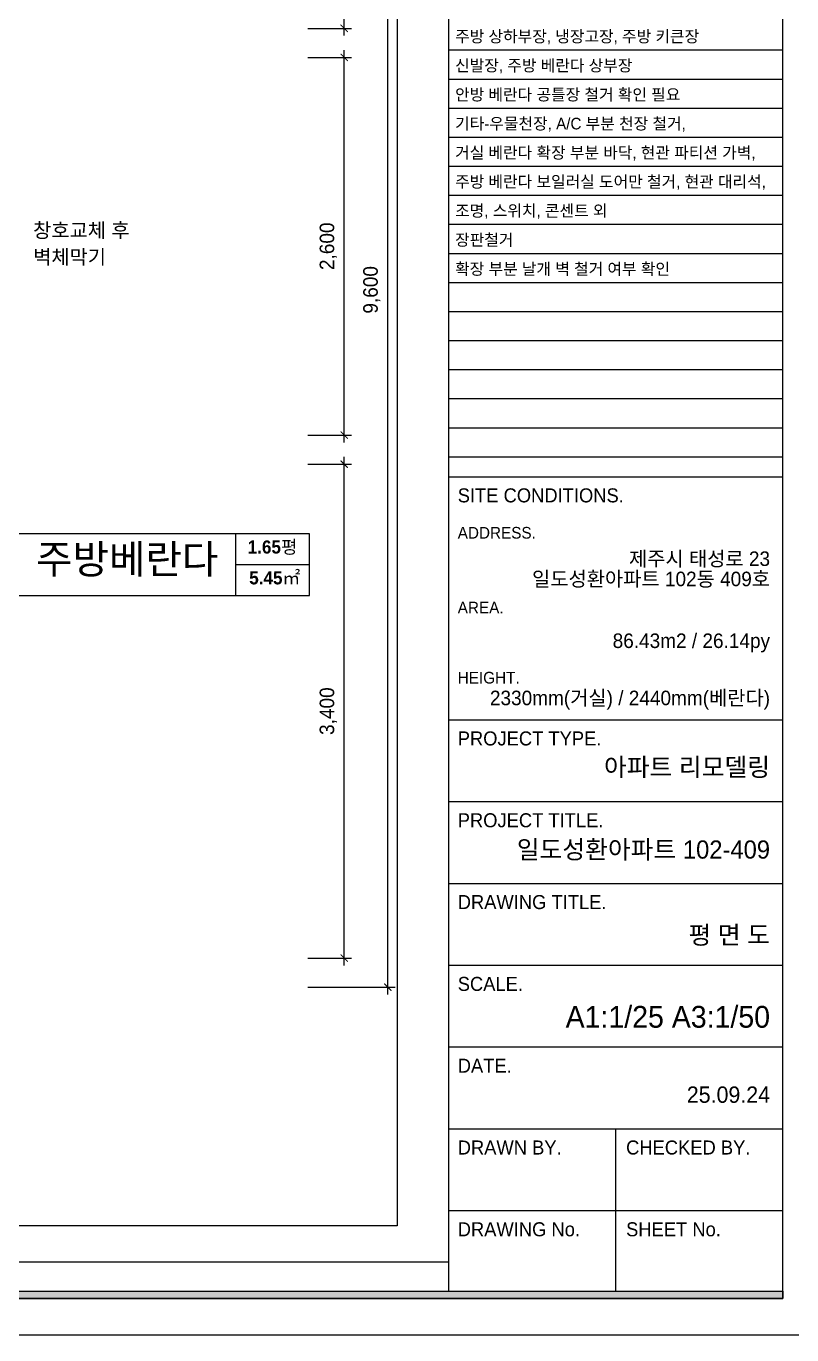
# Model space of a CAD drawing. Header units: inches. Extents: x 261411 to 598054, y 5888 to 34411.
# Drawn here: x 277452 to 282724, y 6388 to 15396 of the extents above; entities that cross this region are included whole.
import ezdxf
from ezdxf.enums import TextEntityAlignment as Align

# ---------------------------------------------------------------- set-up
doc = ezdxf.new("R2010")
doc.units = ezdxf.units.IN
doc.header["$LTSCALE"] = 50
doc.header["$MEASUREMENT"] = 0
for name, color, linetype in [('0-ELC TEXT', 7, 'Continuous'), ('03-TEXT', 3, 'Continuous'), ('07-DIM', 5, 'Continuous'), ('FORM(YOURNAME)-1', 1, 'Continuous'), ('FORM(YOURNAME)-11', 1, 'Continuous')]:
    doc.layers.add(name, color=color, linetype=linetype)
doc.styles.add('HY 울릉도 L', font='')
doc.styles.add('YOURNAME', font='HY울릉도M.TTF')
doc.styles.add('넥슨고딕', font='NEXONLv1GothicBold.ttf')
doc.styles.add('코레일둥고', font='Korail_Round_Gothic_Medium.ttf')
doc.styles.get('HY 울릉도 L').set_extended_font_data('HY울릉도L')
doc.dimstyles.new('50', dxfattribs={"dimscale": 50, "dimtxt": 2, "dimasz": 1, "dimexe": 1, "dimexo": 1, "dimgap": 1, "dimtad": 1, "dimdec": 0, "dimrnd": 0.05, "dimdsep": 46, "dimlunit": 6, "dimtxsty": 'HY 울릉도 L', "dimblk": 'ARCHTICK', "dimcen": 2.5, "dimdle": 1, "dimclrd": 133, "dimclre": 133, "dimclrt": 30, "dimadec": 0, "dimazin": 0, "dimtfac": 1, "dimtdec": 0, "dimtix": 1, "dimtmove": 2, "dimatfit": 3, "dimldrblk": 'ARCHTICK', "dimfxl": 1, "dimlwd": -1, "dimlwe": -1, "dimarcsym": 0})

# ---------------------------------------------------------------- blocks, each defined once
blk = doc.blocks.new('FORM-ELEVATION')
at = {"layer": 'FORM(YOURNAME)-11'}
h = blk.add_hatch(color=256, dxfattribs=at)
h.dxf.hatch_style = 1
h.paths.add_polyline_path([(-10309, 35708), (71691, 35708), (71691, 35508), (-10309, 35508)])
h.paths.add_polyline_path([(-10309, -21492), (71691, -21492), (71691, -21692), (-10309, -21692)])
at = {"layer": 'Defpoints', "color": 158}
for p, q in [((62481, 35508), (62481, -21492)), ((62481, 12686), (71691, 12686)), ((62481, 11886), (71691, 11886)), ((62481, 11086), (71691, 11086)), ((62481, 10286), (71691, 10286)), ((62481, 9486), (71691, 9486)), ((62481, 8686), (71691, 8686)), ((62481, 7886), (71691, 7886)), ((62481, 7086), (71691, 7086)), ((62481, 6286), (71691, 6286)), ((62481, 5486), (71691, 5486)), ((62481, 4686), (71691, 4686)), ((62481, 3886), (71691, 3886)), ((62481, 3086), (71691, 3086)), ((62481, 2286), (71691, 2286)), ((62481, 1486), (71691, 1486)), ((62481, -20692), (-10309, -20692))]:
    blk.add_line(p, q, dxfattribs=at)
for points in [[(-10309, -21692), (71691, -21692), (71691, 35708), (-10309, 35708)], [(-8309, 33708), (61071, 33708), (61071, -19692), (-8309, -19692)]]:
    blk.add_lwpolyline(points, close=True, dxfattribs=at)
at = {"layer": 'FORM(YOURNAME)-11', "color": 14}
for p, q in [((62481, 937), (71691, 937)), ((62481, -5756), (71691, -5756)), ((62481, -8009), (71691, -8009)), ((62481, -10261), (71691, -10261)), ((62481, -12514), (71691, -12514)), ((62481, -14766), (71691, -14766)), ((62481, -17019), (71691, -17019)), ((67086, -17019), (67086, -21492)), ((62481, -19271), (71691, -19271))]:
    blk.add_line(p, q, dxfattribs=at)
at = {"layer": 'FORM(YOURNAME)-11', "color": 250}
blk.add_lwpolyline([(-11309, -22692), (72691, -22692), (72691, 36708), (-11309, 36708)], close=True, dxfattribs=at)
at = {"layer": 'FORM(YOURNAME)-11'}
blk.add_lwpolyline([(-10309, -21492), (71691, -21492), (71691, -21692), (-10309, -21692)], close=True, dxfattribs=at)
at = {"layer": 'FORM(YOURNAME)-11', "color": 14, "style": 'YOURNAME'}
for s, height, p in [('SITE CONDITIONS.', 386.14, (62739, 422)), ('PROJECT TYPE.', 386.14, (62739, -6271)), ('PROJECT TITLE.', 386.14, (62739, -8524)), ('DRAWING TITLE.', 386.14, (62739, -10776)), ('SCALE.', 386.1, (62739, -13029)), ('DATE.', 386.1, (62739, -15281)), ('DRAWN BY.', 386.1, (62739, -17534)), ('CHECKED BY.', 386.14, (67376, -17534)), ('DRAWING No.', 386.14, (62739, -19786)), ('SHEET No.', 386.1, (67376, -19786))]:
    blk.add_text(s, height=height, dxfattribs=at).set_placement(p, align=Align.MIDDLE_LEFT)
at = {"layer": 'FORM(YOURNAME)-11', "color": 251, "style": 'YOURNAME'}
for s, p in [('ADDRESS.', (62739, -608)), ('AREA.', (62739, -2667)), ('HEIGHT.', (62739, -4598))]:
    blk.add_text(s, height=321.8, dxfattribs=at).set_placement(p, align=Align.MIDDLE_LEFT)
at = {"layer": 'FORM(YOURNAME)-11', "color": 3, "style": 'YOURNAME'}
for tag, height, p in [('1', 450, (71041, -1219)), ('2', 450, (71041, -1863)), ('3', 450, (71041, -3150)), ('4', 450, (71041, -5081)), ('5', 515, (71041, -7398)), ('6', 515, (71041, -9650)), ('7', 515, (71041, -11903)), ('8', 515, (71041, -14155)), ('9', 515, (71041, -16408)), ('10', 515, (66791, -18596)), ('11', 515, (71041, -18660)), ('12', 515, (66791, -20848)), ('13', 515, (71041, -20848))]:
    blk.add_attdef(tag, text='', height=height, dxfattribs=at).set_placement(p, align=Align.MIDDLE_RIGHT)
blk = doc.blocks.new('_ArchTick')
at = {"color": 0, "linetype": 'ByBlock', "const_width": 0.15}
blk.add_lwpolyline([(-0.5, -0.5), (0.5, 0.5)], dxfattribs=at)
blk = doc.blocks.new('*D431')
at = {"layer": '07-DIM', "color": 133}
for p, q in [((279392, 12381), (279692, 12381)), ((279642, 8931), (279642, 12431)), ((279392, 8981), (279692, 8981))]:
    blk.add_line(p, q, dxfattribs=at)
at = {"layer": 'Defpoints', "color": 0}
for p in [(279342, 12381), (279642, 12381), (279342, 8981)]:
    blk.add_point(p, dxfattribs=at)
at = {"layer": '07-DIM', "color": 133, "xscale": 50, "yscale": 50, "zscale": 50}
for p, rotation in [((279642, 12381), 90), ((279642, 8981), 270)]:
    blk.add_blockref('_ArchTick', p, dxfattribs=dict(at, rotation=rotation))
at = {"layer": '07-DIM', "color": 30, "insert": (279532, 10681), "char_height": 100, "attachment_point": 5, "rotation": 90, "style": 'HY 울릉도 L'}
blk.add_mtext('3,400', dxfattribs=at)
blk = doc.blocks.new('*D460')
at = {"layer": '07-DIM', "color": 133}
for p, q in [((279642, 12531), (279642, 15231)), ((279392, 15181), (279692, 15181)), ((279392, 12581), (279692, 12581))]:
    blk.add_line(p, q, dxfattribs=at)
at = {"layer": 'Defpoints', "color": 0}
for p in [(279342, 15181), (279642, 15181), (279342, 12581)]:
    blk.add_point(p, dxfattribs=at)
at = {"layer": '07-DIM', "color": 133, "xscale": 50, "yscale": 50, "zscale": 50}
for p, rotation in [((279642, 15181), 90), ((279642, 12581), 270)]:
    blk.add_blockref('_ArchTick', p, dxfattribs=dict(at, rotation=rotation))
at = {"layer": '07-DIM', "color": 30, "insert": (279532.1, 13881), "char_height": 100, "attachment_point": 5, "rotation": 90, "style": 'HY 울릉도 L'}
blk.add_mtext('2,600', dxfattribs=at)
blk = doc.blocks.new('*D459')
at = {"layer": '07-DIM', "color": 133}
for p, q in [((279392, 18221), (279692, 18221)), ((279642, 15331), (279642, 18271)), ((279392, 15381), (279692, 15381))]:
    blk.add_line(p, q, dxfattribs=at)
at = {"layer": 'Defpoints', "color": 0}
for p in [(279342, 18221), (279642, 18221), (279342, 15381)]:
    blk.add_point(p, dxfattribs=at)
at = {"layer": '07-DIM', "color": 133, "xscale": 50, "yscale": 50, "zscale": 50}
for p, rotation in [((279642, 18221), 90), ((279642, 15381), 270)]:
    blk.add_blockref('_ArchTick', p, dxfattribs=dict(at, rotation=rotation))
at = {"layer": '07-DIM', "color": 30, "insert": (279532.1, 16801), "char_height": 100, "attachment_point": 5, "rotation": 90, "style": 'HY 울릉도 L'}
blk.add_mtext('2,840', dxfattribs=at)
blk = doc.blocks.new('*D432')
at = {"layer": '07-DIM', "color": 133}
for p, q in [((279392, 18381), (279992, 18381)), ((279942, 8731), (279942, 18431)), ((279392, 8781), (279992, 8781))]:
    blk.add_line(p, q, dxfattribs=at)
at = {"layer": 'Defpoints', "color": 0}
for p in [(279342, 18381), (279942, 18381), (279342, 8781)]:
    blk.add_point(p, dxfattribs=at)
at = {"layer": '07-DIM', "color": 133, "xscale": 50, "yscale": 50, "zscale": 50}
for p, rotation in [((279942, 18381), 90), ((279942, 8781), 270)]:
    blk.add_blockref('_ArchTick', p, dxfattribs=dict(at, rotation=rotation))
at = {"layer": '07-DIM', "color": 30, "insert": (279832, 13581), "char_height": 100, "attachment_point": 5, "rotation": 90, "style": 'HY 울릉도 L'}
blk.add_mtext('9,600', dxfattribs=at)

msp = doc.modelspace()

# ---------------------------------------------------------------- linework, layer by layer
at = {"layer": '03-TEXT', "color": 7}
for p, q in [((278892.8, 11901.9), (278892.8, 11477.4)), ((278892.8, 11689.7), (279402.5, 11689.7))]:
    msp.add_line(p, q, dxfattribs=at)
msp.add_lwpolyline([(277397.3, 11477.4), (279402.5, 11477.4), (279402.5, 11901.9), (277397.3, 11901.9)], close=True, dxfattribs=at)

# ---------------------------------------------------------------- block references
at = {"layer": 'FORM(YOURNAME)-1'}
ref = msp.add_blockref('FORM-ELEVATION', (264738.6, 12060.7), dxfattribs=dict(at, xscale=0.2500000000000001, yscale=0.2500000000000001, zscale=0.2500000000000001))
ref.add_attrib('9', '25.09.24', dxfattribs={"layer": 'FORM(YOURNAME)-11', "color": 3, "height": 112.5, "style": 'YOURNAME'}).set_placement((282573.7, 8041), align=Align.MIDDLE_RIGHT)
ref.add_attrib('8', 'A1:1/25 A3:1/50', dxfattribs={"layer": 'FORM(YOURNAME)-11', "color": 3, "height": 150, "style": 'YOURNAME'}).set_placement((282573.7, 8576.8), align=Align.MIDDLE_RIGHT)
ref.add_attrib('7', '평 면 도', dxfattribs={"layer": 'FORM(YOURNAME)-11', "color": 3, "height": 125, "style": 'YOURNAME'}).set_placement((282573.7, 9140.6), align=Align.MIDDLE_RIGHT)
ref.add_attrib('6', '일도성환아파트 102-409', dxfattribs={"layer": 'FORM(YOURNAME)-11', "color": 3, "height": 125, "style": 'YOURNAME'}).set_placement((282573.7, 9728.4), align=Align.MIDDLE_RIGHT)
ref.add_attrib('5', '아파트 리모델링', dxfattribs={"layer": 'FORM(YOURNAME)-11', "color": 3, "height": 125, "style": 'YOURNAME'}).set_placement((282573.7, 10295.7), align=Align.MIDDLE_RIGHT)
ref.add_attrib('1', ' 제주시 태성로 23', dxfattribs={"layer": 'FORM(YOURNAME)-11', "color": 3, "height": 100, "style": 'YOURNAME'}).set_placement((282573.7, 11730.3), align=Align.MIDDLE_RIGHT)
ref.add_attrib('2', '일도성환아파트 102동 409호', dxfattribs={"layer": 'FORM(YOURNAME)-11', "color": 3, "height": 100, "style": 'YOURNAME'}).set_placement((282573.7, 11591), align=Align.MIDDLE_RIGHT)
ref.add_attrib('3', '86.43m2 / 26.14py', dxfattribs={"layer": 'FORM(YOURNAME)-11', "color": 3, "height": 100, "style": 'YOURNAME'}).set_placement((282573.7, 11165.5), align=Align.MIDDLE_RIGHT)
ref.add_attrib('4', '2330mm(거실) / 2440mm(베란다)', dxfattribs={"layer": 'FORM(YOURNAME)-11', "color": 3, "height": 100, "style": 'YOURNAME'}).set_placement((282573.7, 10771.8), align=Align.MIDDLE_RIGHT)

# ---------------------------------------------------------------- texts
at = {"layer": '0-ELC TEXT', "style": '코레일둥고'}
for s, height, p in [('주방 상하부장, 냉장고장, 주방 키큰장', 80, (280405.4, 15285.3)), ('신발장, 주방 베란다 상부장', 80, (280405.4, 15085.3)), ('안방 베란다 공틀장 철거 확인 필요', 80, (280405.4, 14885.3)), ('기타-우물천장, A/C 부분 천장 철거, ', 80, (280405.4, 14685.3)), ('거실 베란다 확장 부분 바닥, 현관 파티션 가벽,', 80, (280405.4, 14485.3)), ('주방 베란다 보일러실 도어만 철거, 현관 대리석,', 80, (280405.4, 14285.3)), ('조명, 스위치, 콘센트 외', 80, (280405.4, 14085.3)), ('창호교체 후', 100, (277499.9, 13940.6)), ('장판철거', 80, (280405.4, 13885.3)), ('벽체막기', 100, (277499.9, 13757.1)), ('확장 부분 날개 벽 철거 여부 확인', 80, (280405.4, 13685.3))]:
    msp.add_text(s, height=height, dxfattribs=at).set_placement(p)
at = {"layer": '03-TEXT'}
for s, height, style, p in [('주방베란다', 200, '코레일둥고', (278147.8, 11627.3)), ('1.65평', 90, '넥슨고딕', (279148.2, 11765.9)), ('5.45㎡', 90, '넥슨고딕', (279163.6, 11553.6))]:
    msp.add_text(s, height=height, dxfattribs=dict(at, style=style)).set_placement(p, align=Align.CENTER)

# ---------------------------------------------------------------- dimensions: what is measured, and where the dimension line sits
at = {"layer": '07-DIM'}
for base, p1, p2, picture, middle in [((279942, 18381), (279342, 8781), (279342, 18381), '*D432', (279832, 13581)), ((279642, 18221), (279342, 15381), (279342, 18221), '*D459', (279532.1, 16801)), ((279642, 15181), (279342, 12581), (279342, 15181), '*D460', (279532.1, 13881)), ((279642, 12381), (279342, 8981), (279342, 12381), '*D431', (279532, 10681))]:
    dim = msp.add_linear_dim(base=base, p1=p1, p2=p2, angle=90, dimstyle='50', override={"dimfxl": 0}, dxfattribs=at)
    dim.commit()
    dim.dimension.update_dxf_attribs({"geometry": picture, "text_midpoint": middle})

doc.saveas('drawing.dxf')
